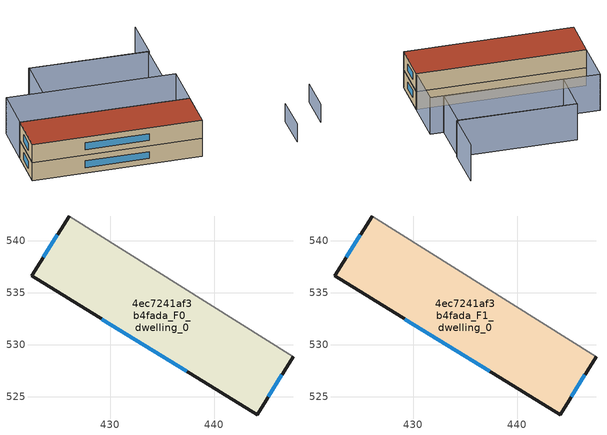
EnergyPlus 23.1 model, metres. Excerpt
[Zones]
4ec7241af3b4fada_F0_dwelling_0
 floor ground (EU_floor_Construction): 447.6,528.85 444.14,523.24 422.42,536.64 426.05,542.36 z0
 wall outside (EU_wall_Construction): 426.05,542.36 422.42,536.64 444.14,523.24 447.6,528.85 z0:3
 wall adiabatic (EU_wall_Construction): 447.6,528.85 426.05,542.36 z0:3
 window (EU_Window_Construction): 424.92,540.58 423.55,538.42 / 445.22,524.99 446.52,527.1 / 429.19,532.46 437.38,527.42 z0.93:2.07
4ec7241af3b4fada_F1_dwelling_0
 floor to 4ec7241af3b4fada_F0_dwelling_0 (EU_floor_Construction): 447.6,528.85 444.14,523.24 422.42,536.64 426.05,542.36 z3
 wall outside (EU_wall_Construction): 426.05,542.36 422.42,536.64 444.14,523.24 447.6,528.85 z3:6
 wall adiabatic (EU_wall_Construction): 447.6,528.85 426.05,542.36 z3:6
 window (EU_Window_Construction): 424.92,540.58 423.55,538.42 / 445.22,524.99 446.52,527.1 / 429.19,532.46 437.38,527.42 z3.93:5.07
 roof outside (EU_roof_Construction): 444.14,523.24 447.6,528.85 426.05,542.36 422.42,536.64 z6
shading: 456.42,515.92 459.61,521.08 z0:3; 457.62,548.46 453.73,542.27 / 453.73,542.27 438.49,551.83 / 447.6,528.85 426.05,542.36 / 426.05,542.36 429.94,548.56 / 429.94,548.56 451.49,535.04 / 451.49,535.04 447.6,528.85 / 438.5,551.82 453.65,542.32 / 453.65,542.32 449.76,536.12 / 449.76,536.12 434.61,545.63 / 434.61,545.63 438.5,551.82 z0:6
[Building]
EU S2 Campaign: North Axis=0; Terrain=City; Solar Distribution=FullExterior
[Site:Location]
Montreal-Trudeau.Intl.AP: Latitude=45.4667; Longitude=-73.75; Time Zone=-5; Elevation=36
[SizingPeriod:WeatherFileDays]
AnnualSizingPeriod: Begin Month=1; Begin Day of Month=1; End Month=12; End Day of Month=31; Day of Week for Start Day=Monday; Use Weather File Daylight Saving Period=No; Use Weather File Rain and Snow Indicators=No
[MATERIAL]
EU_InternalMass_Material: Roughness=MediumRough; Thickness=0.1; Conductivity=1; Density=1800; Specific Heat=900; Thermal Absorptance=0.9; Solar Absorptance=0.7; Visible Absorptance=0.7
[MATERIAL:NOMASS] Roughness=MediumRough; Thermal Absorptance=0.9; Solar Absorptance=0.7; Visible Absorptance=0.7
Name | Thermal Resistance
EU_wall_NoMass; EU_floor_NoMass | 1.36485
EU_roof_NoMass | 2.55992
[WINDOWMATERIAL:SIMPLEGLAZINGSYSTEM]
EU_Window_SimpleGlazing: UFactor=3.92339; Solar Heat Gain Coefficient=0.8; Visible Transmittance=0.8
[CONSTRUCTION]
EU_wall_Construction: EU_wall_NoMass
EU_roof_Construction: EU_roof_NoMass
EU_floor_Construction: EU_floor_NoMass
EU_Window_Construction: EU_Window_SimpleGlazing
EU_InternalMass_Construction: EU_InternalMass_Material
[ZONE] Type=1; Multiplier=1; Ceiling Height=autocalculate; Floor Area=autocalculate; Part of Total Floor Area=Yes
Name | Volume
4ec7241af3b4fada_F0_dwelling_0 | 510.741
4ec7241af3b4fada_F1_dwelling_0 | 510.74
[INTERNALMASS] Construction=EU_InternalMass_Construction; Surface Area=170.247
Name | Zone or ZoneList
4ec7241af3b4fada_F0_dwelling_0_EU_InternalMass | 4ec7241af3b4fada_F0_dwelling_0
4ec7241af3b4fada_F1_dwelling_0_EU_InternalMass | 4ec7241af3b4fada_F1_dwelling_0
[OTHEREQUIPMENT] Fuel Type=Electricity; Design Level Calculation Method=Watts/Area; Power per Zone Floor Area=1; Fraction Latent=0; Fraction Radiant=0; Fraction Lost=0; Carbon Dioxide Generation Rate=0; EndUse Subcategory=EU_Step8_InternalGains
Name | Zone or ZoneList or Space or SpaceList | Schedule
EU_Step8_InternalGain_4ec7241af3b4fada_F0_dwelling_0_f000 | 4ec7241af3b4fada_F0_dwelling_0 | EU_Step8_GainSchedule_4ec7241af3b4fada_F0_dwelling_0_f000
EU_Step8_InternalGain_4ec7241af3b4fada_F1_dwelling_0_f000 | 4ec7241af3b4fada_F1_dwelling_0 | EU_Step8_GainSchedule_4ec7241af3b4fada_F1_dwelling_0_f000
[ZONEVENTILATION:DESIGNFLOWRATE] Schedule=EU_AlwaysOn; Design Flow Rate Calculation Method=AirChanges/Hour; Air Changes per Hour=0.860309; Ventilation Type=Natural; Fan Pressure Rise=0; Fan Total Efficiency=1; Constant Term Coefficient=1; Temperature Term Coefficient=0; Velocity Term Coefficient=0; Velocity Squared Term Coefficient=0; Minimum Indoor Temperature=-100; Maximum Indoor Temperature=100; Delta Temperature=-100; Minimum Outdoor Temperature=-100; Maximum Outdoor Temperature=100; Maximum Wind Speed=40
Name | Zone or ZoneList or Space or SpaceList
EU_ConstantAir_4ec7241af3b4fada_F0_dwelling_0 | 4ec7241af3b4fada_F0_dwelling_0
EU_ConstantAir_4ec7241af3b4fada_F1_dwelling_0 | 4ec7241af3b4fada_F1_dwelling_0
[HVACTEMPLATE:THERMOSTAT] Constant Heating Setpoint=20; Constant Cooling Setpoint=50
EU_HeatOnly_4ec7241af3b4fada_F0_dwelling_0; EU_HeatOnly_4ec7241af3b4fada_F1_dwelling_0
[HVACTEMPLATE:ZONE:IDEALLOADSAIRSYSTEM] System Availability Schedule=EU_AlwaysOn; Maximum Heating Supply Air Temperature=50; Minimum Cooling Supply Air Temperature=13; Maximum Heating Supply Air Humidity Ratio=0.0156; Minimum Cooling Supply Air Humidity Ratio=0.0077; Heating Limit=NoLimit; Cooling Limit=NoLimit; Heating Availability Schedule=EU_AlwaysOn; Cooling Availability Schedule=EU_CoolingOff; Dehumidification Control Type=ConstantSensibleHeatRatio; Cooling Sensible Heat Ratio=0.7; Dehumidification Setpoint=60; Humidification Control Type=None; Humidification Setpoint=30; Outdoor Air Method=None; Outdoor Air Flow Rate per Person=0.00944; Outdoor Air Flow Rate per Zone Floor Area=0; Outdoor Air Flow Rate per Zone=0; Demand Controlled Ventilation Type=None; Outdoor Air Economizer Type=NoEconomizer; Heat Recovery Type=None; Sensible Heat Recovery Effectiveness=0.7; Latent Heat Recovery Effectiveness=0.65
Name | Template Thermostat
4ec7241af3b4fada_F0_dwelling_0 | EU_HeatOnly_4ec7241af3b4fada_F0_dwelling_0
4ec7241af3b4fada_F1_dwelling_0 | EU_HeatOnly_4ec7241af3b4fada_F1_dwelling_0
[SIZING:ZONE] Zone Cooling Design Supply Air Temperature Input Method=SupplyAirTemperature; Zone Cooling Design Supply Air Temperature=13; Zone Heating Design Supply Air Temperature Input Method=SupplyAirTemperature; Zone Heating Design Supply Air Temperature=50; Zone Cooling Design Supply Air Humidity Ratio=0.008; Zone Heating Design Supply Air Humidity Ratio=0.008; Cooling Design Air Flow Method=DesignDay; Cooling Design Air Flow Rate=0; Cooling Minimum Air Flow per Zone Floor Area=0.000762; Cooling Minimum Air Flow=0; Cooling Minimum Air Flow Fraction=0.2; Heating Design Air Flow Method=DesignDay; Heating Design Air Flow Rate=0; Heating Maximum Air Flow per Zone Floor Area=0.002032; Heating Maximum Air Flow=0.141576; Heating Maximum Air Flow Fraction=0.3; Account for Dedicated Outdoor Air System=No; Dedicated Outdoor Air System Control Strategy=NeutralSupplyAir; Dedicated Outdoor Air Low Setpoint Temperature for Design=autosize; Dedicated Outdoor Air High Setpoint Temperature for Design=autosize; Zone Load Sizing Method=Sensible Load Only No Latent Load; Zone Latent Cooling Design Supply Air Humidity Ratio Input Method=HumidityRatioDifference; Zone Cooling Design Supply Air Humidity Ratio Difference=0.005; Zone Latent Heating Design Supply Air Humidity Ratio Input Method=HumidityRatioDifference; Zone Humidification Design Supply Air Humidity Ratio Difference=0.005
4ec7241af3b4fada_F0_dwelling_0; 4ec7241af3b4fada_F1_dwelling_0
[SCHEDULE:CONSTANT]
Name | Hourly Value
EU_AlwaysOn | 1
EU_CoolingOff | 0
[SCHEDULE:FILE] Column Number=1; Rows to Skip at Top=0; Number of Hours of Data=8760; Column Separator=Comma; Interpolate to Timestep=No; Minutes per Item=60; Adjust Schedule for Daylight Savings=Yes
Name | File
EU_Step8_GainSchedule_4ec7241af3b4fada_F0_dwelling_0_f000 | ../../schedules/4ec7241af3b4fada/4ec7241af3b4fada_F0_dwelling_0_f000_gain.csv
EU_Step8_GainSchedule_4ec7241af3b4fada_F1_dwelling_0_f000 | ../../schedules/4ec7241af3b4fada/4ec7241af3b4fada_F1_dwelling_0_f000_gain.csv
